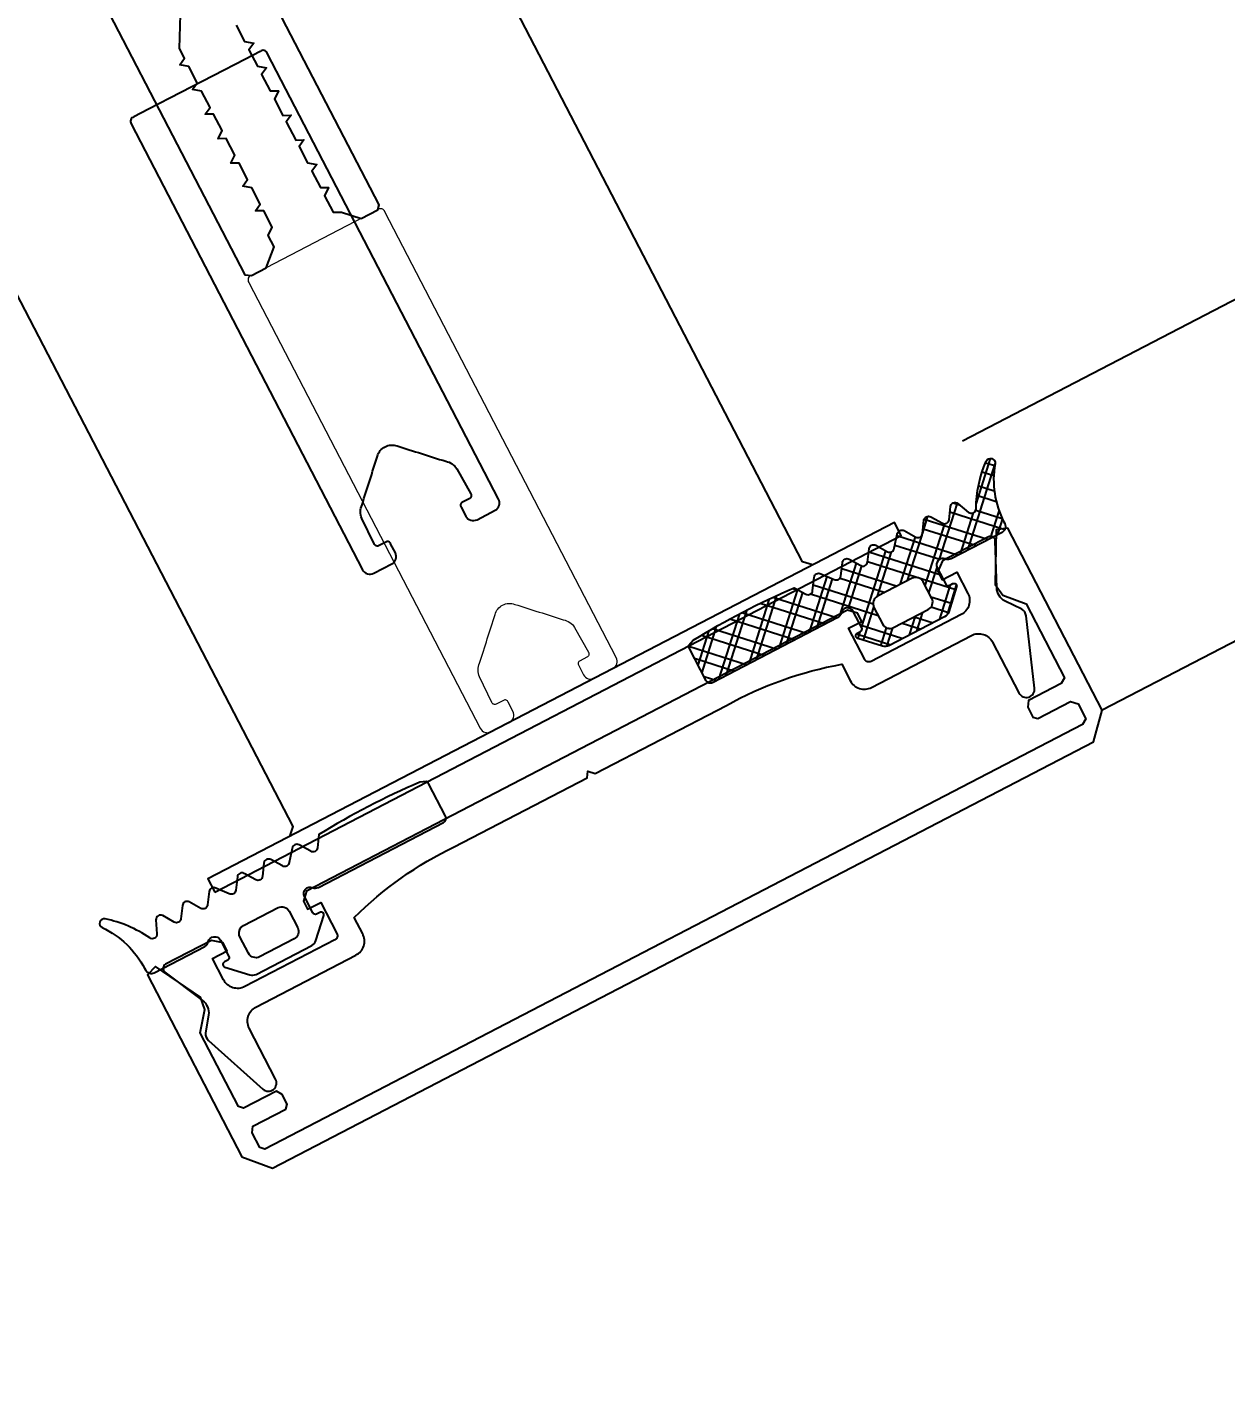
# Model space of a CAD drawing. Header units: millimetres. Extents: x -222892 to 671268, y 0 to 135099.
# Drawn here: x -59072.1 to -58993, y 106422 to 106512 of the extents above; entities that cross this region are included whole.
import ezdxf
from ezdxf import colors
from ezdxf.entities.mleader import LeaderData, LeaderLine
from ezdxf.math import Vec2, Vec3

# ---------------------------------------------------------------- set-up
doc = ezdxf.new("R2010")
doc.units = ezdxf.units.MM
for name, color, linetype in [('_TEXT', 7, 'Continuous'), ('АР_новое окно', 155, 'Continuous'), ('АР_Сущ Несущая стена', 216, 'Continuous')]:
    doc.layers.add(name, color=color, linetype=linetype)
doc.layers.add('АР_Окна', color=4, linetype='Continuous', lineweight=5)
doc.styles.add('ISOCPEUR', font='isocpeur.ttf', dxfattribs={"width": 0.85})

# ---------------------------------------------------------------- blocks, each defined once
blk = doc.blocks.new('стойка витр.')
h = blk.add_hatch()
h.set_pattern_fill('ANSI37', scale=0.5, angle=-69.23283665521843)
h.set_pattern_definition([(335.7671633447816, (-69115.91679156918, 318510.7132420751), (0.6515825639889636, 1.447617495164233), []), (65.76716334478155, (-69115.91679156918, 318510.7132420751), (-1.447617495164233, 0.6515825639889636), [])])
edge = h.paths.add_edge_path()
edge.add_arc((-61.4231846681505, -46.18171078326122), 0.5487303657935584, 155.7657062155241, 200.7671633447816)
edge.add_line((-61.92355794899049, -45.95647403381008), (-61.2158101547102, -44.38418138318229))
edge.add_arc((-61.04906058835331, -44.45924160668073), 0.1828645893715156, 20.76716334478156, 155.7657062155241)
edge.add_line((-60.87807688978501, -44.39440310015198), (-60.79158864807687, -44.62247867199039))
edge.add_arc((-60.62063568932354, -44.55765182228788), 0.1828317201998032, 200.7671633447816, 290.7671633447816)
edge.add_line((-60.55580883962102, -44.72860478100483), (-59.41573388126562, -44.29627843504568))
edge.add_arc((-59.56703588945675, -43.89728440591716), 0.4267183308264255, -69.23283665521843, 72.29363907948373)
edge.add_arc((-59.30747769982554, -43.08429274379887), 0.4267017864716978, 200.7671633447816, 252.293639079486)
edge.add_line((-59.70645626049372, -43.23558888620755), (-63.00984306025202, -34.52432573194528))
edge.add_arc((-62.72490235927398, -34.41627373836673), 0.3047399585219917, 110.7671633447816, 200.7671633447816)
edge.add_line((-62.83295435277978, -34.13133303751965), (-60.55276270053582, -33.26666451912024))
edge.add_arc((-60.44481104638544, -33.55134061801073), 0.3044569814295733, 76.40287424864536, 110.7671633447816)
edge.add_line((-60.3732352333609, -33.25541671472456), (-60.07017099490622, -33.59351893464918))
edge.add_arc((-108.2133039044274, -55.86215009907028), 53.04387976268197, 16.71140087810911, 24.82292581145404)
edge.add_line((-57.40971669906867, -40.60932389061054), (-57.92081016927841, -41.32469074693654))
edge.add_arc((-57.67080742027611, -41.49902445886983), 0.304784542952794, 145.110888314415, 256.4234383751481)
edge.add_line((-57.74235391136608, -41.79529244099831), (-56.88543317024596, -41.99189640294935))
edge.add_arc((-56.95697966133594, -42.28816438507783), 0.304784542952794, -34.8891116855724, 76.4234383751481)
edge.add_line((-56.70697691233363, -42.46249809701112), (-57.17481998566655, -43.29191928954242))
edge.add_arc((-56.92481723669334, -43.46625300146843), 0.304784542952794, 145.1108883144276, 256.4234383751481)
edge.add_line((-56.99636372778332, -43.76252098359691), (-56.1394429866632, -43.95912494554796))
edge.add_arc((-56.21098947775317, -44.25539292764006), 0.3047845429175452, -34.88911168634446, 76.4234383742182)
edge.add_line((-55.96098672877997, -44.42972663955879), (-56.47208019898972, -45.14509349588479))
edge.add_arc((-56.22207744998741, -45.31942720781808), 0.304784542952794, 145.110888314415, 256.4234383752311)
edge.add_line((-56.29362394107739, -45.61569518994656), (-55.43668121195515, -45.81235713578644))
edge.add_arc((-55.50822770304512, -46.10862511790765), 0.3047845429466369, -34.88911168643649, 76.42343837776687)
edge.add_line((-55.25822495407192, -46.28295882984094), (-55.76931842428166, -46.99832568616694))
edge.add_arc((-55.51931567527936, -47.17265939811477), 0.3047845429466368, 145.1108883110316, 256.4234383751786)
edge.add_line((-55.59086216636933, -47.46892738023598), (-54.69071301640361, -47.77952769444528))
edge.add_arc((-54.76225950749358, -48.07579567657376), 0.304784542952794, -34.88911168566796, 76.42343837513553)
edge.add_line((-54.51225675849128, -48.25012938850705), (-55.0233282406989, -48.96555422872189))
edge.add_arc((-54.7733254917257, -49.13988794066245), 0.3047845429466368, 145.1108883109486, 256.4234383751578)
edge.add_line((-54.84487198281568, -49.43615592278366), (-53.98795124169555, -49.6327598847347))
edge.add_arc((-54.05949773284374, -49.92902786688501), 0.3047845429818857, -34.88911169317796, 76.42343837111807)
edge.add_line((-53.80949498384143, -50.10336157886923), (-54.32058845405118, -50.81872843519523))
edge.add_arc((-54.07058570504887, -50.99306214712851), 0.3047845429527939, 145.110888314415, 256.4234383750821)
edge.add_line((-54.14213219613885, -51.289330129257), (-53.29055360303028, -51.47184183257195))
edge.add_arc((-53.362076024001, -51.76811134383752), 0.3047803799531579, -43.67508993618791, 76.42790436632716)
edge.add_line((-53.141638296569, -51.97858292939782), (-53.80995652789716, -52.62318184232572))
edge.add_arc((-53.58948976171087, -52.83365406201483), 0.304801821276656, 136.3285933989482, 262.747126980386)
edge.add_arc((-54.63612651554286, -61.05759711530845), 7.985474883734515, 59.5860415328172, 82.74712698038475)
edge.add_arc((-50.74783774605021, -54.43386708250182), 0.3048115604497932, 253.2910110232634, 419.5860415328165)
edge.add_arc((-52.57053616183111, -60.50577614369104), 6.03477116777137, 73.29101102326332, 110.7671633447816)
edge.add_line((-54.71029190413537, -54.86308986830409), (-54.82445022999309, -54.90637969896488))
edge.add_arc((-54.97574411131791, -54.50740710097307), 0.4266954176128115, 200.7671633447816, 290.7671633447816)
edge.add_line((-55.37471671431558, -54.65870098416781), (-56.71485841512913, -51.12465313347639))
edge.add_arc((-56.31587985443184, -50.97335699107498), 0.4267017864716978, 149.2366398299847, 200.7671633447816)
edge.add_arc((-57.04912318740389, -50.53689152278093), 0.4266140358978636, -30.76336017001563, 40.01429570365114)
edge.add_arc((-57.04924751253566, -50.53686138928606), 0.4266898917694475, 40.00046259028549, 110.7671633447816)
edge.add_line((-57.20053943697712, -50.13789395169442), (-58.34061702035251, -50.57022129308461))
edge.add_arc((-58.27579017065, -50.74117425180884), 0.1828317201998032, 110.7671633447816, 200.7671633447816)
edge.add_line((-58.44674312937423, -50.80600110151136), (-58.36025488766609, -51.03407667334977))
edge.add_arc((-58.5312385862635, -51.09891517987853), 0.1828645893715156, 245.768620474039, 380.7671633447816)
edge.add_line((-58.60629032819998, -51.26566856380668), (-60.17861897521652, -50.55800074261788))
edge.add_arc((-59.95340767674497, -50.05761600615369), 0.5487303657759914, 200.7671633447816, 245.768620474038)
edge.add_line((-60.46648650063435, -50.25217996134597), (-61.93626349206897, -46.37627473846078))
edge = h.paths.add_edge_path(flags=16)
edge.add_arc((-59.3589242202288, -49.0410722918532), 0.5414973949664272, 200.7671633447816, 290.7671633447816)
edge.add_line((-60.77816753828665, -46.82561758724478), (-59.8652400081919, -49.23307164497237))
edge.add_arc((-60.27185175029445, -46.63361823412561), 0.5414973949664272, 110.7671633447816, 200.7671633447816)
edge.add_line((-59.31039323387085, -45.68990118378861), (-60.46385110344272, -46.12730244614795))
edge.add_arc((-59.11839388072258, -46.19621697176626), 0.5414973949664272, 20.76716334478156, 110.7671633447816)
edge.add_line((-57.69915056266473, -48.4116716763674), (-58.61207809275948, -46.00421761863981))
edge.add_arc((-58.20546635065693, -48.60367102949385), 0.5414973949664272, -69.23283665521843, 20.76716334478156)
edge.add_line((-59.16692486710963, -49.54738807983085), (-58.01346699753776, -49.10998681747151))
at = {"lineweight": 0, "ltscale": 100, "transparency": 33554687}
for points in [[(-4.8720624113339, 3.563811556159635), (-32.68827406296623, -6.984337978748954), (-32.78663952485658, -7.412805841304362), (-32.39756185706938, -8.438830995786702), (-31.09647737510386, -9.118948907402228), (-30.2985029091069, -8.81635004535201), (-29.78357822878752, -9.142708211846184), (-28.64349873815081, -8.710380147196702), (-28.58844165704795, -8.16787993638718), (-28.18751332900138, -8.537466511741513), (-27.04754980615689, -8.105182423096267), (-26.87849637278123, -7.51945380341931), (-26.47751006082399, -7.889018390778801), (-25.33748855406884, -7.456712314131437), (-25.28243147299509, -6.914212103321915), (-24.7675067926466, -7.240570269808813), (-23.62748528589145, -6.808264193168725), (-23.5724282048177, -6.265763982351928), (-23.05744554058765, -6.592100160843984), (-21.91748201774317, -6.159816072198737), (-21.86242493664031, -5.617315861389216), (-21.46149660859373, -5.986902436743549), (-20.32147510183859, -5.554596360096184), (-20.15236368455226, -4.968845752424386), (-19.75143535650568, -5.338432327778719), (-18.6114718336612, -4.906148239133472), (-18.44241840028553, -4.320419619456516), (-18.0414320883574, -4.689984206808731), (-17.35739599072258, -4.430591765623831), (-15.14439867439796, -4.764904394331097)], [(-16.27286156296032, -8.322294573416002), (-17.41288306971546, -8.754600650063367), (-17.58193650312023, -9.340329269682115), (-17.9828648311377, -8.97074269438599), (-19.12288633789285, -9.403048771026079), (-19.29193977129762, -9.988777390644827), (-19.69292608322576, -9.61921280335082), (-20.83288960607024, -10.05149689199607), (-20.8879466871731, -10.59399710274738), (-21.40287136749248, -10.26763893631141), (-22.54295085812919, -10.6999670009609), (-22.59800793926115, -11.24246721171221), (-22.99893626727862, -10.87288063641608), (-24.25289614239591, -11.34839313392149), (-24.30795322352787, -11.89089334468008), (-24.70893953545601, -11.52132875738607), (-25.84896104221116, -11.95363483402616), (-26.01801447558682, -12.53936345364491), (-26.4189428036334, -12.16977687834878), (-27.55896431035944, -12.60208295499615), (-27.61402139149141, -13.14458316574746), (-28.12900405569235, -12.81824698731361), (-29.26896757853683, -13.25053107595886), (-29.32402465966879, -13.79303128671745), (-29.89022619093885, -15.05085136390699), (-29.45792011427693, -16.19087287064031), (-29.14341260807123, -16.33238676948531), (-1.327200956468005, -5.784237234569446)], [(-69.8438361948356, -5.633594956780144), (-69.21493715024553, -5.916666730459838), (-30.90838462579995, 8.609511357899464), (-30.62531285212026, 9.238410402496811), (-31.1873041553481, 10.72042096611403)], [(-56.0608929025766, -41.98018508909445), (-55.7778211288678, -41.3512860444971), (-17.47126860445132, -26.8251079561378), (-16.84236955983215, -27.10817972981749), (-16.28037825660431, -28.59019029343472)]]:
    blk.add_lwpolyline(points, dxfattribs=at)
at = {"color": 7, "lineweight": 0, "ltscale": 100, "transparency": 33554687}
for points in [[(-74.06369480097783, 3.308391450875206, 0.5779496213016146), (-74.28822709678207, 3.786457927264564), (-75.21591578132939, 3.825837128097191, -0.615333828900983), (-75.41972296024323, 4.330405631961185, 0.1014034095220688), (-73.83454927545972, 7.11715754520992, 0.8870851218243345), (-74.38353605600423, 7.372048574252403, -0.1649969122064492), (-77.37516639285604, 4.905523520799761), (-77.48916274512885, 4.862295111939602, 0.4143043114941015), (-77.73690205768798, 4.311953389369592), (-76.39677740688785, 0.7779505007420084, 0.2286961432583318), (-76.12757003956358, 0.5227576163306367, -0.3190489133936659), (-75.8308042481076, 0.1276532846095506, -0.3190018552396916), (-76.10608007785049, -0.2827473570214352), (-77.2460725926212, -0.7150424396677408, -0.4143996870833266), (-77.48192731157178, -0.6088826129343943), (-77.5683841292921, -0.380889908366953, 0.6683385997492722), (-77.90615079682902, -0.370689789611788), (-78.61388821495348, -1.942959389103635, 0.1988829373258806), (-78.62659800215624, -2.362689632165711), (-77.15678812476108, -6.238681577618991, 0.1988829373551211), (-76.86896414318471, -6.544446800158767), (-75.29665854779887, -7.25210424636316, 0.6683385997492723), (-75.05058378231479, -7.020506375207333), (-75.13704060006421, -6.792513670639892, -0.4143996870833266), (-75.03088077326538, -6.556658951718418), (-73.89088825849467, -6.124363869072113, -0.7102015621310012), (-73.37286607688293, -6.741579856578028, 0.2286961432583318), (-73.40517316877958, -7.111109647914418), (-70.10181337440736, -15.82230158713355, 0.414362099440266), (-69.70872084749863, -15.99923473002855), (-67.42870682594366, -15.13463357074215, 0.1511707915363169), (-67.28675684856717, -15.02397433044825), (-67.28408048482379, -14.56993261339812, 0.03540799054371244), (-69.94453478069045, -7.554127657436766), (-70.80145552181057, -7.357523695485725, -0.527867958552825), (-70.9799117797229, -6.88692200143123), (-70.46881830951315, -6.171555145097955, 0.5278679585528249), (-70.64727456742548, -5.700953451043461), (-71.54744570542243, -5.39029515288712, -0.527867958552825), (-71.72590196330566, -4.91969345882535), (-71.21480849309592, -4.20432660249935, 0.5278679585528249), (-71.39326475097914, -3.733724908495788), (-72.25018549209926, -3.537120946544746, -0.527867958552825), (-72.4286417500116, -3.066519252482976), (-71.91757026780397, -2.351094412268139, 0.5278679585717272), (-72.0960265256872, -1.880492718206369), (-72.95294726680731, -1.683888756255328, -0.5278679585717273), (-73.13140352474875, -1.213287062200834), (-72.66353846338461, -0.3839238536165794, 0.5278679585528249), (-72.84199472126784, 0.08667784044519067), (-73.69893745039008, 0.2833397862850688, -0.5278679585717273), (-73.8773937083024, 0.753941480339563), (-73.36630023809266, 1.469308336665563, 0.5278679585717272), (-73.5447564960632, 1.939910030763713), (-74.40167723721243, 2.136513992714754, -0.5278679585528251), (-74.58013349509565, 2.607115686776524)], [(-53.29055360303028, -51.47184183257923, -0.5779496213016146), (-53.141638296569, -51.97858292939782), (-53.80995652789716, -52.62318184232572, 0.615333828900983), (-53.62795459362678, -53.13601908472629, -0.1014034095220688), (-50.59355139863328, -54.17098724229436, -0.8870851218243345), (-50.83548992767464, -54.72580403192842, 0.1649969122064492), (-54.71037595931557, -54.86312174275372), (-54.82437231158838, -54.90635015161388, -0.4143043114941015), (-55.37473404189222, -54.65865529014263), (-56.71485869266326, -51.12465240150777, -0.2286961432583318), (-56.6825516007957, -50.75512261017138, 0.3190489133936659), (-56.72238630641368, -50.26258777469775, 0.3190018552396916), (-57.20057019143132, -50.1379056140504), (-58.34056270623114, -50.57020069668943, 0.4143996870833266), (-58.44672253300087, -50.80605541561818), (-58.36026571528055, -51.03404812018562, -0.6683385997492722), (-58.60634048073553, -51.26564599134144), (-60.17864607612137, -50.55798854513705, -0.1988829373258806), (-60.46647005763953, -50.25222332264093), (-61.93627993503469, -46.37623137718037, -0.1988829373551211), (-61.92357014780282, -45.95650113405281), (-61.21583272970747, -44.38423153456097, -0.6683385997492723), (-60.87806606217055, -44.39443165331613), (-60.79160924445023, -44.62242435788357, 0.4143996870833266), (-60.55575452549965, -44.72858418460964), (-59.41576201069984, -44.29628910197061, 0.7102015621310012), (-59.43724861560622, -43.49078250258754, -0.2286961432583318), (-59.70645598293049, -43.23558961817616), (-63.00981577733182, -34.52439767894975, -0.414362099440266), (-62.83288180333329, -34.13130552614166), (-60.55286778177833, -33.26670436685527, -0.1511707915363169), (-60.3732352333609, -33.25541671472456), (-60.07017099493532, -33.59351893464918, -0.03540799054371244), (-57.40971669906867, -40.60932389061054), (-57.92081016927841, -41.32469074693654, 0.527867958552825), (-57.74235391136608, -41.79529244099831), (-56.88543317024596, -41.99189640294935, -0.5278679585528249), (-56.70697691233363, -42.46249809701112), (-57.17481998566655, -43.29191928953514, 0.527867958552825), (-56.99636372778332, -43.76252098359691), (-56.1394429866632, -43.95912494554796, -0.5278679585528249), (-55.96098672877997, -44.42972663955879), (-56.47208019898972, -45.14509349588479, 0.527867958552825), (-56.29362394107739, -45.61569518994656), (-55.43668121195515, -45.81235713578644, -0.5278679585717272), (-55.25822495407192, -46.28295882984094), (-55.76931842428166, -46.99832568616694, 0.5278679585717273), (-55.59086216636933, -47.46892738023598), (-54.69071301640361, -47.77952769444528, -0.5278679585528249), (-54.51225675849128, -48.25012938850705), (-55.02332824072801, -48.96555422872189, 0.5278679585717273), (-54.84487198281568, -49.43615592278366), (-53.98795124169555, -49.6327598847347, -0.5278679585717272), (-53.80949498384143, -50.10336157886923), (-54.32058845405118, -50.81872843519523, 0.5278679585528251), (-54.14213219613885, -51.289330129257)]]:
    blk.add_lwpolyline(points, format="xyb", close=True, dxfattribs=at)
at = {"lineweight": 0, "ltscale": 100, "transparency": 33554687}
blk.add_lwpolyline([(-68.58632373265573, -58.46540642052423), (-90.15068845250062, -1.598661102303595), (-90.00917455367744, -1.284153596119722), (-88.98317839115043, -0.8950869223335758), (-88.55468153662514, -0.9934413902010419), (-87.69009137133253, -3.273426419786119), (-87.37564184903749, -3.414962306625966), (-86.69163474338711, -3.155580859434849), (-86.43607351230457, -2.797891934278596), (-87.30066367759719, -0.5179069046935183), (-87.1591497787449, -0.2033993985096458), (-82.02911098225741, 1.741955958394101), (-80.54324021661887, 1.262233232868311), (-79.70200834979187, 1.450846736610401), (-77.34320693471818, 4.170836259007046), (-77.83057009245385, 4.768357554989052), (-90.48468705118285, -0.0301937209587777), (-91.4479567084054, -1.960141251613095), (-69.79711318280897, -59.05493725829001), (-67.79633972485317, -59.86096016635565), (-55.14222276612418, -55.06240889040782), (-55.17360051473952, -54.29197395897063), (-58.74284135404741, -53.81994964957266), (-59.49761640312499, -54.23655585793313), (-60.24856024209294, -55.69488708899735), (-65.37859903858043, -57.64024244590109), (-65.73629895772319, -57.38465222291416), (-66.6008891230158, -55.10466719327087), (-67.02936398953898, -55.00637070929224), (-67.71337109521846, -55.26575215648336), (-67.85490698204376, -55.58020167878567), (-66.99031681675115, -57.86018670842168), (-67.20262765098596, -58.33192996972502), (-68.22862381348386, -58.72099664351117)], close=True, dxfattribs=at)
for points in [[(-73.55412178576807, -6.30930235532287), (-74.18304982228437, -6.026241575636959), (-74.75303158370662, -6.242383619959583), (-74.40718232482322, -7.154412422125461), (-76.57319999407628, -7.975785172551696, -0.414362099391309), (-76.9662925209559, -7.798852029714908), (-79.34394296052051, -1.52882071842032, -0.4143260923197838), (-78.74236241533072, -0.1922330582674476), (-77.26035185172805, 0.3697582449676702), (-76.87127418394084, -0.6562669095073943), (-76.3012924225186, -0.4401248651847709), (-76.06142006575828, 0.3027815256646136), (-77.27188147796551, 3.494853341355338, 0.5512236456822476), (-77.7769173583074, 3.597680757055059), (-79.92338595120236, 1.349376512123854, -0.2673491356416615), (-80.91622193696094, 1.059369939495809), (-82.0875922003761, 1.397509788286698, 0.2496293600316565), (-82.58705019962508, 1.269536347390385), (-86.19986947378493, -1.925987660470128, 0.8270430078467679), (-85.63532520958688, -2.84412238272489), (-82.10129332900397, -1.503986737930973, -0.4143260923197836), (-80.76472567670862, -2.105611734441482), (-78.12768279598095, -9.059679143334506, 0.4143260923033303), (-76.7911151413573, -9.661304145942267), (-75.65109363460215, -9.228998069294903, -0.08279896819570452), (-71.78454054114991, -16.33338165576424), (-68.2828855071275, -25.56749207813118), (-67.85441064060433, -25.66578856210981), (-68.06674346281216, -26.13747383952432), (-64.60831683766446, -35.257587909633, -0.08279896819570452), (-62.79196445917478, -43.13942544953898), (-63.93198596592993, -43.57173152618634, 0.4143260923033303), (-64.53356650879141, -44.90831919242919), (-61.89652362803463, -51.86238660132221, -0.4143260923197836), (-62.49810417322442, -53.19897426147509), (-66.03213605380733, -54.539109906269, 0.8270430078467679), (-65.84594417811604, -55.60071914693981), (-61.02268547978019, -55.59720897083025, 0.2496293600316565), (-60.5639567229955, -55.36182965500484), (-59.91132736596046, -54.3320132763838, -0.2673491356416615), (-58.97583718542592, -53.89078178507043), (-55.8782996214868, -54.15051325823879, 0.5512236456822476), (-55.5684323037276, -53.73866745794658), (-56.77889371593483, -50.54659564225585), (-57.45105016132584, -50.14953851031169), (-58.02103192274808, -50.36568055463431), (-57.63195425496087, -51.39170570910937), (-59.11396481856355, -51.95369701235177, -0.4143260923197838), (-60.45053247085889, -51.35207201584126), (-62.82818291042349, -45.08204070453939, -0.414362099391309), (-62.65124893639586, -44.68894855178223), (-60.48523126714281, -43.867575801356), (-60.13938200823031, -44.77960460352188), (-59.56940024680807, -44.56346255919925), (-59.28629948117305, -43.93455252060812)], [(-32.39756185706938, -8.438830995786702), (-32.78663952485658, -7.412805841304362, 0.5239329190821609), (-33.2204523376422, -7.186144611914642), (-64.21182667926769, -18.93829823563283, 0.4143255057077639), (-64.53033920991584, -19.64587643784762), (-64.05480472955969, -20.89989428329136, 0.410627156480438), (-63.35370618529851, -21.2207818566676), (-62.72021259606117, -20.98055557451153, 0.4925517741577297), (-62.57218080674647, -20.68314875576471), (-62.75156135272118, -20.21010964907327, -0.4411110715409258), (-62.61002546586678, -19.89566012677096), (-60.83807044223067, -19.28752400128724, -0.2080566110632873), (-59.94503853938659, -19.40384657128016, -1.575399656426527e-05), (-56.87977393603069, -20.78551547546522, -0.4398191101055806), (-56.36006749374792, -22.15601788895583, -1.575399656426528e-05), (-57.73845635901671, -25.2227588602982, -0.2080566110632873), (-58.32981322327396, -25.9019745689875), (-60.05946139091975, -26.62167684709857, -0.4411110715409258), (-60.37391091321479, -26.48014096025872), (-60.5532914591895, -26.00710185356729, 0.4925517741577297), (-60.86130306290579, -25.88263065828505), (-61.49479665214312, -26.12285694043385, 0.410627156480438), (-61.80683951149695, -26.82793655114801), (-61.3313050311408, -28.08195439658448, 0.4143255057077639), (-60.62370682114852, -28.40042247599195), (-29.6323624739598, -16.64818975485105, 0.5239329190821609), (-29.45792011430603, -16.19087287058937), (-29.84699778209324, -15.16484771611431)]]:
    blk.add_lwpolyline(points, format="xyb", close=True, dxfattribs=at)
at = {"color": 7, "lineweight": 0, "ltscale": 100, "transparency": 33554687}
blk.add_lwpolyline([(-72.00534459005576, 0.06645459306309931), (-72.91737339223619, -0.2793946658493951)], dxfattribs=at)
blk.add_lwpolyline([(-72.91737339223619, -0.2793946658493951), (-54.81141330953687, -48.02608389785019), (-53.89938450735644, -47.68023463893769), (-72.00534459005576, 0.06645459306309931)], close=True)
at = {"color": 7}
for points in [[(-75.33468511578394, -1.905527627641277), (-74.42175758568919, -4.312981685368868, -0.414213562373095), (-74.73607402053312, -5.011296826465696), (-75.88953189010499, -5.44869808882504, -0.414213562373095), (-76.58784703121637, -5.134381653973833), (-77.50077456128201, -2.726927596246242, -0.414213562373095), (-77.18645812643808, -2.028612455142138), (-76.03300025686622, -1.591211192782794, -0.414213562373095)], [(-57.69915056266473, -48.4116716763674), (-58.61207809275948, -46.00421761863981, 0.414213562373095), (-59.31039323387085, -45.68990118378861), (-60.46385110341362, -46.12730244614795, 0.414213562373095), (-60.77816753828665, -46.82561758724478), (-59.8652400081919, -49.23307164497237, 0.414213562373095), (-59.16692486710963, -49.54738807983085), (-58.01346699753776, -49.10998681747151, 0.414213562373095)]]:
    blk.add_lwpolyline(points, format="xyb", close=True, dxfattribs=at)
blk = doc.blocks.new('A$Cec9b444d')
at = {"layer": 'АР_новое окно', "ltscale": 100}
h = blk.add_hatch(dxfattribs=at)
h.set_pattern_fill('ANSI37', color=256, scale=0.4999999999999999, angle=27.43327265420542)
h.set_pattern_definition([(72.43327265420541, (-308116.4379450754, -111681.5800657095), (-1.513468681378775, 0.4791333848581134), []), (162.4332726542054, (-308116.4379450754, -111681.5800657095), (-0.4791333848581135, -1.513468681378774), [])])
edge = h.paths.add_edge_path()
edge.add_arc((270.7787874737148, -6114.809890319274), 0.5487303657935583, 252.431815524948, 297.4332726542054)
edge.add_line((270.6131583979562, -6115.333027034444), (268.9693375865384, -6114.812580822573))
edge.add_arc((269.024533532447, -6114.638245333976), 0.1828645893715156, 117.4332726542054, 252.431815524948)
edge.add_line((268.9402850237049, -6114.475944237617), (269.1567788512816, -6114.363564946673))
edge.add_arc((269.0725454888889, -6114.201293029169), 0.1828317201998032, 297.4332726542054, 387.4332726542054)
edge.add_line((269.2348174063459, -6114.117059666821), (268.6730701993736, -6113.034878048264))
edge.add_arc((268.2943372037655, -6113.231473701762), 0.4267183308264255, 27.43327265420542, 168.9597483889076)
edge.add_arc((267.456711423529, -6113.068044974769), 0.4267017864716978, 297.4332726542054, 348.9597483889098)
edge.add_line((267.6532994553517, -6113.446763287428), (259.3843967916519, -6117.73904925534))
edge.add_arc((259.2439984417454, -6117.468577926493), 0.3047399585219916, 207.4332726542054, 297.4332726542054)
edge.add_line((258.9735271129986, -6117.608976276324), (257.8500121347154, -6115.444573423039))
edge.add_arc((258.1202322980909, -6115.304305450063), 0.3044569814295733, 173.0689835580692, 207.4332726542054)
edge.add_line((257.8180002390868, -6115.267565335334), (258.1186360321784, -6114.927301961335))
edge.add_arc((285.8253312644165, -6160.159947468592), 53.04387976268197, 113.3775101875329, 121.4890351208779)
edge.add_line((264.778176360591, -6111.470416245417), (265.5480363621837, -6111.895012350411))
edge.add_arc((265.692170356709, -6111.626462523973), 0.3047845429527939, 241.7769976238389, 353.089547684572)
edge.add_line((265.994740764591, -6111.663133573221), (266.0905414364046, -6110.789183628607))
edge.add_arc((266.3931118443986, -6110.825854677822), 0.3047845429527939, 61.77699762385146, 173.089547684572)
edge.add_line((266.5372458388119, -6110.557304851416), (267.4153684640232, -6110.92570315613))
edge.add_arc((267.5595024585565, -6110.657153329719), 0.3047845429527939, 241.7769976238514, 353.089547684572)
edge.add_line((267.8620728665503, -6110.693824378934), (267.9578735383639, -6109.81987443432))
edge.add_arc((268.260443946246, -6109.856545483568), 0.3047845429175451, 61.7769976230794, 173.0895476836421)
edge.add_line((268.4045779406677, -6109.587995657191), (269.1744379422603, -6110.012591762184))
edge.add_arc((269.3185719367814, -6109.744041935732), 0.3047845429527939, 241.7769976238389, 353.0895476846549)
edge.add_line((269.6211423446676, -6109.780712984992), (269.7169980559147, -6108.906734470072))
edge.add_arc((270.0195684639085, -6108.943405519287), 0.3047845429466368, 61.77699762298737, 173.0895476871907)
edge.add_line((270.1637024583301, -6108.674855692909), (270.9335624599228, -6109.099451797902))
edge.add_arc((271.0776964544439, -6108.830901971451), 0.3047845429466368, 241.7769976204554, 353.0895476846025)
edge.add_line((271.3802668623259, -6108.867573020698), (271.5842751183329, -6107.93745384614))
edge.add_arc((271.8868455263309, -6107.974124895368), 0.3047845429527939, 61.7769976237559, 173.0895476845594)
edge.add_line((272.0309795207443, -6107.705575068963), (272.8008945617703, -6108.13014260365))
edge.add_arc((272.9450285562996, -6107.861592777224), 0.3047845429466368, 241.7769976203724, 353.0895476845818)
edge.add_line((273.2475989641817, -6107.898263826472), (273.3433996359954, -6107.024313881859))
edge.add_arc((273.6459700440098, -6107.060984931142), 0.3047845429818856, 61.77699761624589, 173.0895476805419)
edge.add_line((273.7901040385348, -6106.792435104705), (274.5599640401275, -6107.217031209699))
edge.add_arc((274.7040980345409, -6106.948481383293), 0.3047845429527939, 241.7769976238389, 353.089547684506)
edge.add_line((275.0066684425348, -6106.985152432507), (275.0890922604845, -6106.118144395476))
edge.add_arc((275.3916613931624, -6106.154791359776), 0.3047803799531579, 52.99101937323594, 173.094013675751)
edge.add_line((275.5751209545343, -6105.911411678318), (276.2929426019397, -6106.500384597401))
edge.add_arc((276.4763994221994, -6106.256975999903), 0.3048018212766559, 232.9947027083721, 359.4132362898099)
edge.add_arc((284.7662413999765, -6106.341874897016), 7.985474883734514, 156.2521508422411, 179.4132362898086)
edge.add_arc((277.735925974273, -6103.248777078004), 0.3048115604497932, 349.9571203326873, 516.2521508422403)
edge.add_arc((283.9783705752836, -6104.354306166725), 6.034771167771369, 169.9571203326872, 207.4332726542054)
edge.add_line((278.6222215590848, -6107.134617436426), (278.6784705979753, -6107.242978769119))
edge.add_arc((278.2997579453084, -6107.439563862867), 0.4266954176128115, 297.4332726542054, 387.4332726542054)
edge.add_line((278.4963430414783, -6107.818276520418), (275.1417551742218, -6109.559601943705))
edge.add_arc((274.9451671423909, -6109.180883631019), 0.4267017864716978, 245.9027491394085, 297.4332726542054)
edge.add_arc((274.5967696753446, -6109.959836193922), 0.4266140358978635, 65.90274913940821, 136.680405013075)
edge.add_arc((274.5967541776088, -6109.95996317656), 0.4266898917694475, 136.6665718997093, 207.4332726542054)
edge.add_line((274.2180464232235, -6110.156545727637), (274.7797949235761, -6111.238729837923))
edge.add_arc((274.942066841033, -6111.154496475574), 0.1828317201998032, 207.4332726542054, 297.4332726542054)
edge.add_line((275.0263002034175, -6111.316768393051), (275.2427940309942, -6111.204389102107))
edge.add_arc((275.3270425398562, -6111.366690198461), 0.1828645893715156, 342.4347297834628, 477.4332726542054)
edge.add_line((275.5013808355637, -6111.421877277025), (274.9810182347555, -6113.065724557939))
edge.add_arc((274.4578730958877, -6112.900122090912), 0.5487303657759913, 297.4332726542054, 342.4347297834618)
edge.add_line((274.7106815573367, -6113.3871466221), (271.031595935176, -6115.296914850504))
edge = h.paths.add_edge_path(flags=16)
edge.add_arc((273.3791921655283, -6112.42766134787), 0.5414973949664271, 297.4332726542054, 387.4332726542054)
edge.add_line((271.3434654512392, -6114.094487040193), (273.6286682878684, -6112.908266272026))
edge.add_arc((271.0939893288868, -6113.613882115996), 0.5414973949664271, 207.4332726542054, 297.4332726542054)
edge.add_line((270.0450430585753, -6112.768473296685), (270.6133844047264, -6113.863358238322))
edge.add_arc((270.5256479827357, -6112.518997174358), 0.5414973949664271, 117.4332726542054, 207.4332726542054)
edge.add_line((272.5613746970247, -6110.852171482035), (270.2761718603955, -6112.038392250202))
edge.add_arc((272.8108508193773, -6111.332776406233), 0.5414973949664271, 27.43327265420542, 117.4332726542054)
edge.add_line((273.8597970896969, -6112.178185225571), (273.2914557435458, -6111.083300283934))
at = {"layer": 'АР_новое окно', "ltscale": 150}
for p, q in [((2706.528654920724, -4839.82426368607), (275.8895582958229, -6101.801852376133)), ((2715.263716069584, -4857.824045227067), (285.1053746792883, -6119.552027822766))]:
    blk.add_line(p, q, dxfattribs=at)
at = {"layer": 'АР_новое окно', "ltscale": 100}
for points in [[(214.8049321982628, -6064.415704673199), (228.5107671430202, -6090.819400962286), (228.9477569257039, -6090.867363480268), (229.9216802227329, -6090.361811840382), (230.4461660703666, -6088.990573057898), (230.0529814607382, -6088.23311996864), (230.3173591471214, -6087.683791725959), (229.7556097069483, -6086.601605805283), (229.2103858707335, -6086.609896127092), (229.5309327871229, -6086.168775468554), (228.9692404875757, -6085.086699626787), (228.3678474214665, -6084.986782364418), (228.6883657674291, -6084.545606666452), (228.1266448975628, -6083.46347578521), (227.581421061472, -6083.471766107028), (227.8457987478471, -6082.922437864318), (227.2840778779808, -6081.840306983076), (226.7388540418858, -6081.848597304879), (227.0032031579541, -6081.299214022735), (226.4415108584028, -6080.217138180955), (225.8962870221921, -6080.225428502778), (226.2168339385815, -6079.784307844239), (225.6551130687151, -6078.702176962997), (225.0536914322909, -6078.602204661167), (225.3742383485686, -6078.161084002662), (224.8125460490214, -6077.079008160896), (224.2111529830239, -6076.979090898493), (224.5316713289948, -6076.537915200555), (224.1946273789416, -6075.888614656), (224.2697879572599, -6073.651770239589)], [(227.9341239958525, -6074.359650718903), (228.4958448657189, -6075.441781600145), (229.0972379317204, -6075.541698862561), (228.7766910155504, -6075.982819521019), (229.3384118854126, -6077.064950402247), (229.9398049514183, -6077.164867664676), (229.6192866054515, -6077.60604336263), (230.1809789049987, -6078.688119204396), (230.7262027410977, -6078.679828882606), (230.4618250547145, -6079.229157125289), (231.0235744948917, -6080.311343045979), (231.5687983309989, -6080.303052724216), (231.248251414713, -6080.744173382693), (231.8661129442663, -6081.934456808604), (232.4113367802659, -6081.92616648689), (232.0908184344068, -6082.367342184795), (232.6525393042731, -6083.449473066037), (233.2539323702664, -6083.549390328425), (232.9333854539929, -6083.990510986944), (233.495106323851, -6085.072641868159), (234.0403301599582, -6085.064351546396), (233.7759810438858, -6085.613734828526), (234.337673343433, -6086.695810670293), (234.8828971795403, -6086.687520348532), (236.1979402629001, -6087.103882221788), (237.2800711441102, -6086.542161351915), (237.3841192822649, -6086.213352684187), (223.6782843375117, -6059.809656395114)], [(265.9831939812618, -6109.971577163503), (265.3256867246794, -6109.763423746607), (246.4509638552482, -6073.402089162156), (246.6591172721797, -6072.744581905593), (248.0658709059656, -6072.014353345874)], [(231.482294325462, -6127.880571076728), (231.6904477422901, -6127.223063820226), (212.8157248728507, -6090.861729235748), (212.1582176163841, -6090.653575818834), (210.7514639825941, -6091.383804378538)], [(226.071694958697, -6130.68914685569), (226.5210773686506, -6131.554862568567)]]:
    blk.add_lwpolyline(points, dxfattribs=at)
for points in [[(222.1600609744379, -6079.908173329854), (221.1861376774089, -6080.41372496974, 0.5239329190821609), (221.0113671963379, -6080.870916558034), (236.2816497559039, -6110.28854509824, 0.4143255057077639), (237.021418336882, -6110.522766341909), (238.2117567893398, -6109.904876248825, 0.410627156480438), (238.4490891990411, -6109.171267817257), (238.1369489736828, -6108.56994321776, 0.4925517741577297), (237.8243687661054, -6108.457436150008), (237.375350723533, -6108.690515909399, -0.4411110715409258), (237.0465970953494, -6108.586439200904), (236.2368779801559, -6106.897057921451, -0.2080566110632873), (236.2487481022888, -6105.996560270165, -1.575399656426527e-05), (237.2652503319772, -6102.79162980813, -0.4398191101055806), (238.5661582321139, -6102.11634447073, -1.575399656426528e-05), (241.7721743234953, -6103.129417454645, -0.2080566110632873), (242.5154448136297, -6103.63793087473), (243.4310647196065, -6105.272340352424, -0.4411110715409258), (243.3269880111366, -6105.601093980692), (242.8779699685643, -6105.834173740081, 0.4925517741577297), (242.7900952511191, -6106.154552048494), (243.1022354764774, -6106.755876647991, 0.410627156480438), (243.8387713372137, -6106.983962003309), (245.0291097896673, -6106.366071910212, 0.4143255057077639), (245.2632845601037, -6105.626288616716), (229.9929269197843, -6076.20869905002, 0.5239329190821609), (229.5184518958192, -6076.088522841401), (228.5445285986827, -6076.594074481333)], [(275.0890922605963, -6106.118144395444, -0.5779496213016146), (275.5751209545343, -6105.911411678318), (276.2929426019397, -6106.500384597401, 0.615333828900983), (276.7811854250195, -6106.260081274644, -0.1014034095220688), (277.4569132756837, -6103.126049732221, -0.8870851218243345), (278.0360642304885, -6103.301947695383, 0.1649969122064492), (278.6222629755086, -6107.134697223234), (278.678432205407, -6107.242904807425, -0.4143043114941015), (278.4962996677984, -6107.818299035158), (275.1417544793882, -6109.559602304342, -0.2286961432583318), (274.7709725867553, -6109.570409844926, 0.3190489133936659), (274.2863916815921, -6109.667150293019, 0.3190018552396916), (274.2180615768071, -6110.156574920366), (274.77976816146, -6111.238678281894, 0.4143996870833266), (275.0263517594782, -6111.316741630941), (275.2427669278608, -6111.204403171037, -0.6683385997492722), (275.5013642375562, -6111.421929710791), (274.9810092656378, -6113.06575289157, -0.1988829373258806), (274.7107227167372, -6113.387125256745), (271.0315547758789, -6115.296936215798, -0.1988829373551211), (270.613186731014, -6115.333036004913), (268.9693900193712, -6114.812597423235, -0.6683385997492723), (268.9403121268384, -6114.475930168686), (269.156727295221, -6114.363591708784, 0.4143996870833266), (269.2347906442296, -6114.117008110791), (268.6730840595768, -6113.034904749264, 0.7102015621310012), (267.8755173329756, -6113.149751919414, -0.2286961432583318), (267.6533001500653, -6113.446762926796), (259.3844650851509, -6117.739013805032, -0.414362099440266), (258.9734913658571, -6117.608907410963), (257.850063911226, -6115.444673168226, -0.1511707915363169), (257.8180002390868, -6115.267565335334), (258.1186360320748, -6114.927301961395, -0.03540799054371244), (264.778176360591, -6111.470416245417), (265.5480363621838, -6111.89501235041, 0.527867958552825), (265.994740764591, -6111.663133573221), (266.0905414364047, -6110.789183628606, -0.5278679585528249), (266.5372458388119, -6110.557304851416), (267.4153684641349, -6110.925703156096, 0.527867958552825), (267.8620728665503, -6110.693824378934), (267.957873538364, -6109.819874434321, -0.5278679585528249), (268.4045779406677, -6109.587995657191), (269.1744379422563, -6110.012591762169, 0.527867958552825), (269.6211423446676, -6109.780712984992), (269.7169980560265, -6108.906734470039, -0.5278679585717272), (270.1637024583301, -6108.674855692909), (270.9335624599187, -6109.099451797888, 0.5278679585717273), (271.3802668623259, -6108.867573020698), (271.5842751183329, -6107.93745384614, -0.5278679585528249), (272.0309795207443, -6107.705575068963), (272.8008945617745, -6108.130142603663, 0.5278679585717273), (273.2475989641817, -6107.898263826472), (273.3433996359954, -6107.02431388186, -0.5278679585717272), (273.7901040385348, -6106.792435104705), (274.5599640401274, -6107.217031209698, 0.5278679585528251), (275.0066684425348, -6106.985152432507)], [(232.5841356132624, -6131.487334921402), (232.3759964815278, -6132.144869697623), (232.6568426312435, -6132.685907618516), (233.5225583440915, -6132.236525208617), (234.5898165687041, -6134.292551867167, -0.414362099391309), (234.4597110436385, -6134.703525861551), (228.508073756043, -6137.792947790286, -0.4143260923197838), (227.1106886879104, -6137.350589680617), (226.380460128237, -6135.943836046832), (227.354383425266, -6135.438284406948), (227.0735372755461, -6134.89724648604), (226.3078081496811, -6134.745234779384), (223.2778306742973, -6136.318058929047, 0.5512236456822476), (223.2343246321661, -6136.83161704858), (225.7165982420075, -6138.702583944044, -0.2673491356416615), (226.119895851514, -6139.655042943138), (225.9200184713423, -6140.857746515987, 0.2496293600316565), (226.10510545491, -6141.338972349764), (229.6984138921085, -6144.556420293055, 0.8270430078467679), (230.5448074184343, -6143.8891125732), (228.8034898641583, -6140.534539865024, -0.4143260923197836), (229.2458944471561, -6139.137169509533), (235.8468322793246, -6135.710703630755, 0.4143260923033303), (236.289236868224, -6134.313333272224), (235.7275159983577, -6133.231202390982, -0.08279896819570452), (242.3350282495637, -6128.566089228497), (251.1002278441644, -6124.016181610017), (251.1481210375224, -6123.579192877844), (251.6412657649989, -6123.735335460257), (260.2982577754185, -6119.241597071765, -0.08279896819570452), (267.9159619590673, -6116.522574832366), (268.4776828289297, -6117.604705713595, 0.4143260923033303), (269.8750679028481, -6118.047063820242), (276.4760057349006, -6114.620597941484, -0.4143260923197836), (277.8733908030332, -6115.062956051152), (279.614708357309, -6118.417528759327, 0.8270430078467679), (280.6475268164621, -6118.109360583036), (280.084140815218, -6113.319117060401, 0.2496293600316565), (279.7971020583689, -6112.890813141811), (278.6984884284932, -6112.362140328399, -0.2673491356416615), (278.1516451458244, -6111.484194127871), (278.0500484669012, -6108.377447032742, 0.5512236456822476), (277.6050165495327, -6108.117482976889), (274.575039074149, -6109.690307126551), (274.2586923582293, -6110.404011132745), (274.5395385079491, -6110.945049053651), (275.5134618050856, -6110.439497413719), (276.2436903647591, -6111.846251047504, -0.4143260923197838), (275.8012857816454, -6113.243621403014), (269.849648494054, -6116.333043331761, -0.414362099391309), (269.438674774752, -6116.202936937663), (268.3714165501394, -6114.146910279114), (269.2371322630909, -6113.697527869154), (268.9562861132594, -6113.15648994828), (268.2987645715793, -6112.948309011652)], [(272.5613746970247, -6110.852171482035), (270.2761718603956, -6112.038392250201, 0.414213562373095), (270.0450430585753, -6112.768473296685), (270.6133844047181, -6113.863358238293, 0.414213562373095), (271.3434654512392, -6114.094487040193), (273.6286682878684, -6112.908266272027, 0.414213562373095), (273.8597970896969, -6112.178185225571), (273.2914557435457, -6111.083300283935, 0.414213562373095)], [(223.090615243764, -6133.109916137073, 0.5779496213016146), (222.6418451810523, -6133.388425990735), (222.7104213233263, -6134.314414289581, -0.615333828900983), (222.2329225615767, -6134.575415580283, 0.1014034095220688), (219.2809984041895, -6133.324453707883, 0.8870851218243345), (219.0915587401472, -6133.899317635778, -0.1649969122064492), (221.8886869977419, -6136.584400767102), (221.944856227752, -6136.692608351262, 0.4143043114941015), (222.5202357430766, -6136.87478736201), (225.8747809314787, -6135.133484092798, 0.2286961432583318), (226.096998114389, -6134.836473085418, -0.3190489133936659), (226.4549817999587, -6134.495848587177, -0.3190018552396916), (226.8945628362356, -6134.721622769935), (227.4562694208763, -6135.80372613142, -0.4143996870833266), (227.3782060718675, -6136.050309729412), (227.1617909036007, -6136.162648189295, 0.6683385997492722), (227.1908687960218, -6136.499315443879), (228.8346655076729, -6137.019754025583, 0.1988829373258806), (229.2530335524097, -6136.983654236446), (232.9322014933837, -6135.073843277372, 0.1988829373551211), (233.2024880422678, -6134.752470912144), (233.7228430141863, -6133.108647731363, 0.6683385997492723), (233.4642457044826, -6132.891121191582), (233.2478305361123, -6133.003459651527, -0.4143996870833266), (233.0012469380819, -6132.925396302438), (232.4395403534372, -6131.843292940939, -0.7102015621310012), (232.9924499446899, -6131.257124415897, 0.2286961432583318), (233.3632318373309, -6131.246316875341), (241.6320669023654, -6126.954065997099, 0.414362099440266), (241.7621724274269, -6126.543092002699), (240.6387449729117, -6124.378857759944, 0.1511707915363169), (240.5123558308051, -6124.250713121729), (240.061072987677, -6124.300761490715, 0.03540799054371244), (233.4015326591607, -6127.757647206692), (233.3057319873471, -6128.631597151306, -0.527867958552825), (232.8590275849398, -6128.863475928497), (232.0891675833472, -6128.438879823503, 0.5278679585528249), (231.6424631809399, -6128.670758600693), (231.4383998855036, -6129.600906345573, -0.527867958552825), (230.9916954830881, -6129.832785122736), (230.2218354814996, -6129.408189017756, 0.5278679585528249), (229.7751310790841, -6129.640067794919), (229.6793304072705, -6130.514017739532, -0.527867958552825), (229.2326260048632, -6130.745896516724), (228.4627109638371, -6130.321328982038, 0.5278679585717272), (228.0160065614217, -6130.553207759201), (227.920205889608, -6131.427157703813, -0.5278679585717273), (227.473501487209, -6131.659036481033), (226.5954339014271, -6131.290609605998, 0.5278679585528249), (226.1487294990116, -6131.522488383161), (226.0528737877605, -6132.396466898067, -0.5278679585717273), (225.6061693853532, -6132.628345675258), (224.8363093837646, -6132.203749570278, 0.5278679585717272), (224.3896049813697, -6132.435628347511), (224.2938043094526, -6133.309578292186, -0.5278679585528251), (223.8470999071488, -6133.541457069316)], [(228.4168262438845, -6133.767065222128), (230.7020290805179, -6132.580844453974, -0.414213562373095), (231.432110126919, -6132.81197325588), (232.0004514731818, -6133.906858197483, -0.414213562373095), (231.7693226712497, -6134.636939243998), (229.4841198346124, -6135.823160012137, -0.414213562373095), (228.7540387880954, -6135.592031210251), (228.1856974419443, -6134.497146268614, -0.414213562373095)]]:
    blk.add_lwpolyline(points, format="xyb", close=True, dxfattribs=at)
for points in [[(226.5210773686506, -6131.554862568567), (271.8431757578688, -6108.028717097452), (271.3937933480269, -6107.163001384542), (226.071694958697, -6130.68914685569)], [(283.81095950542, -6120.498671550831), (229.8319241452197, -6148.518526840146), (229.5031154775033, -6148.414478702034), (228.9975781227488, -6147.440582924697), (229.0455263555403, -6147.003565622217), (231.2097330785391, -6145.880152452822), (231.3138097870089, -6145.551398824555), (230.9767801220697, -6144.902125799788), (230.5918429787784, -6144.689813987402), (228.4276362557796, -6145.813227156797), (228.0988275880549, -6145.709179018658), (225.5711122439755, -6140.839645092543), (225.8751070870689, -6139.308131801369), (225.5901157764121, -6138.494481962425), (222.6146974389867, -6136.467372484595), (222.0777903937559, -6137.020803032683), (228.3128320515293, -6149.03234023153), (230.3415516213618, -6149.765063105846), (284.5370571893659, -6121.632840786279), (285.1053746792932, -6119.552027822748), (278.8703330215197, -6107.5404906239), (278.1087490565875, -6107.661090835267), (278.0542449580709, -6111.26099589248), (278.5556514371019, -6111.962307271494), (280.0912956039889, -6112.538886512823), (282.6190109480683, -6117.408420438936), (282.4066716159717, -6117.793371867454), (280.2424648929688, -6118.916785036836), (280.1945716996107, -6119.35377376901), (280.5316013644465, -6120.003046793835), (280.8603549927294, -6120.107123502255), (283.0245617158441, -6118.983710332842), (283.5177614827621, -6119.139824344977), (284.0232988375085, -6120.113720122285)]]:
    blk.add_lwpolyline(points, close=True, dxfattribs=at)
at = {"layer": 'АР_новое окно', "ltscale": 100, "rotation": 96.66610930942387}
blk.add_blockref('стойка витр.', (217.7790857105772, -6059.162881067494), dxfattribs=at)
blk = doc.blocks.new('_DotSmall')
at = {"color": 0, "linetype": 'ByBlock', "const_width": 0.5}
blk.add_lwpolyline([(-0.0625, 0, 1), (0.0625, 0, 1)], format="xyb", close=True, dxfattribs=at)

msp = doc.modelspace()

# ---------------------------------------------------------------- linework, layer by layer
at = {"layer": 'АР_Сущ Несущая стена', "ltscale": 100}
for centre, radius, start, end in [((-62030.09329069572, 115344.433156268), 8983.043171971784, 272.4158362793695, 356.8342044020854), ((-62032.83425322798, 115337.2415043112), 9628.85431650461, 272.2700411469474, 357.0895800963976)]:
    msp.add_arc(centre, radius, start, end, dxfattribs=at)

# ---------------------------------------------------------------- block references
at = {"layer": 'АР_Окна', "ltscale": 100}
msp.add_blockref('A$Cec9b444d', (-59286.24979763362, 112586.4970597865), dxfattribs=at)

# ---------------------------------------------------------------- leaders
at = {"layer": '_TEXT'}
ml = msp.add_multileader_mtext('Standard', dxfattribs=at)
ml.set_content('-0,125', color=256, style='ISOCPEUR')
ml.set_leader_properties(color=256, linetype='Continuous', lineweight=-1)
ml.set_arrow_properties(name='DOTSMALL')
ml.build(insert=Vec2(0, 0))
ml.multileader.update_dxf_attribs({"has_dogleg": 0, "has_text_frame": 1, "text_left_attachment_type": 4, "text_right_attachment_type": 4, "dogleg_length": 0, "arrow_head_size": 180})
ctx = ml.context
ctx.base_point, ctx.char_height, ctx.arrow_head_size, ctx.landing_gap_size, ctx.plane_origin = Vec3(-60818.86833564375, 129158.4810110584), 250, 180, 50, Vec3(-62980.08070571229, 128209.7320814887)
ctx.left_attachment, ctx.right_attachment, ctx.text_align_type = 4, 4, 1
notes = []
notes.append((ctx, [(0, (0, 0, 0), (0, 0), (1, 0), 1, [])]))
ctx.mtext.insert, ctx.mtext.width, ctx.mtext.alignment, ctx.mtext.line_spacing_style, ctx.mtext.flow_direction = Vec3(-60402.30583564375, 129491.8143443918), 852.6970314602484, 2, 2, 5
ml = msp.add_multileader_mtext('Standard', dxfattribs=at)
ml.set_content('-0,125', color=256, style='ISOCPEUR')
ml.set_leader_properties(color=256, linetype='Continuous', lineweight=-1)
ml.set_arrow_properties(name='DOTSMALL')
ml.build(insert=Vec2(0, 0))
ml.multileader.update_dxf_attribs({"has_dogleg": 0, "has_text_frame": 1, "text_left_attachment_type": 4, "text_right_attachment_type": 4, "dogleg_length": 0, "arrow_head_size": 180})
ctx = ml.context
ctx.base_point, ctx.char_height, ctx.arrow_head_size, ctx.landing_gap_size, ctx.plane_origin = Vec3(-69943.07172829562, 122200.4463248388), 250, 180, 50, Vec3(-72104.28409836415, 121251.697395269)
ctx.left_attachment, ctx.right_attachment, ctx.text_align_type = 4, 4, 1
notes.append((ctx, [(0, (0, 0, 0), (0, 0), (1, 0), 1, [])]))
ctx.mtext.insert, ctx.mtext.width, ctx.mtext.alignment, ctx.mtext.line_spacing_style, ctx.mtext.flow_direction = Vec3(-69526.50922829562, 122533.7796581721), 852.6970314602484, 2, 2, 5
ml = msp.add_multileader_mtext('Standard', dxfattribs=at)
ml.set_content('{\\W0.8;-2,730}', color=256, style='ISOCPEUR')
ml.set_leader_properties(color=256, linetype='Continuous', lineweight=-1)
ml.set_arrow_properties(name='DOTSMALL')
ml.build(insert=Vec2(0, 0))
ml.multileader.update_dxf_attribs({"has_dogleg": 0, "has_text_frame": 1, "text_left_attachment_type": 4, "text_right_attachment_type": 4, "dogleg_length": 0, "arrow_head_size": 180})
ctx = ml.context
ctx.base_point, ctx.char_height, ctx.arrow_head_size, ctx.landing_gap_size, ctx.plane_origin = Vec3(-179853.1649409975, 121809.0184862663, 2.299351988461806e-08), 250, 180, 50, Vec3(-184511.6738760275, 117956.7109726351, 2.299351988461806e-08)
ctx.left_attachment, ctx.right_attachment, ctx.text_align_type = 4, 4, 1
notes.append((ctx, [(0, (0, 0, 0), (0, 0), (1, 0), 1, [])]))
ctx.mtext.insert, ctx.mtext.width, ctx.mtext.defined_height, ctx.mtext.alignment, ctx.mtext.line_spacing_style, ctx.mtext.flow_direction = Vec3(-179438.1649409975, 122142.3518195997, 2.299351988461806e-08), 769.9889591111103, 343.8884462512117, 2, 2, 5
ml = msp.add_multileader_mtext('Standard', dxfattribs=at)
ml.set_content('{\\W0.8;-2,430}', color=256, style='ISOCPEUR')
ml.set_leader_properties(color=256, linetype='Continuous', lineweight=-1)
ml.set_arrow_properties(name='DOTSMALL')
ml.build(insert=Vec2(0, 0))
ml.multileader.update_dxf_attribs({"has_dogleg": 0, "has_text_frame": 1, "text_left_attachment_type": 4, "text_right_attachment_type": 4, "dogleg_length": 0, "arrow_head_size": 180})
ctx = ml.context
ctx.base_point, ctx.char_height, ctx.arrow_head_size, ctx.landing_gap_size, ctx.plane_origin = Vec3(-166064.0904518312, 120038.584608439), 250, 180, 50, Vec3(-165011.3970671901, 118383.4112137306)
ctx.left_attachment, ctx.right_attachment, ctx.text_align_type = 4, 4, 1
notes.append((ctx, [(0, (0, 0, 0), (0, 0), (1, 0), 1, [])]))
ctx.mtext.insert, ctx.mtext.width, ctx.mtext.alignment, ctx.mtext.line_spacing_style, ctx.mtext.flow_direction = Vec3(-165639.0904518312, 120371.9179417723), 852.6970314602484, 2, 2, 5
ml = msp.add_multileader_mtext('Standard', dxfattribs=at)
ml.set_content('{\\W0.8;-2,430}', color=256, style='ISOCPEUR')
ml.set_leader_properties(color=256, linetype='Continuous', lineweight=-1)
ml.set_arrow_properties(name='DOTSMALL')
ml.build(insert=Vec2(0, 0))
ml.multileader.update_dxf_attribs({"has_dogleg": 0, "has_text_frame": 1, "text_left_attachment_type": 4, "text_right_attachment_type": 4, "dogleg_length": 0, "arrow_head_size": 180})
ctx = ml.context
ctx.base_point, ctx.char_height, ctx.arrow_head_size, ctx.landing_gap_size, ctx.plane_origin = Vec3(-201773.7299577214, 117132.6558246998), 250, 180, 50, Vec3(-200721.0365730803, 115477.4824299913)
ctx.left_attachment, ctx.right_attachment, ctx.text_align_type = 4, 4, 1
notes.append((ctx, [(0, (0, 0, 0), (0, 0), (1, 0), 1, [])]))
ctx.mtext.insert, ctx.mtext.width, ctx.mtext.alignment, ctx.mtext.line_spacing_style, ctx.mtext.flow_direction = Vec3(-201348.7299577214, 117465.9891580331), 852.6970314602484, 2, 2, 5
ml = msp.add_multileader_mtext('Standard', dxfattribs=at)
ml.set_content('{\\W0.8;-2,480}', color=256, style='ISOCPEUR')
ml.set_leader_properties(color=256, linetype='Continuous', lineweight=-1)
ml.set_arrow_properties(name='DOTSMALL')
ml.build(insert=Vec2(0, 0))
ml.multileader.update_dxf_attribs({"has_dogleg": 0, "has_text_frame": 1, "text_left_attachment_type": 4, "text_right_attachment_type": 4, "dogleg_length": 0, "arrow_head_size": 180})
ctx = ml.context
ctx.base_point, ctx.char_height, ctx.arrow_head_size, ctx.landing_gap_size, ctx.plane_origin = Vec3(-167509.3761337975, 114255.0760387773), 250, 180, 50, Vec3(-166456.6827491564, 112599.9026440689)
ctx.left_attachment, ctx.right_attachment, ctx.text_align_type = 4, 4, 1
notes.append((ctx, [(0, (0, 0, 0), (0, 0), (1, 0), 1, [])]))
ctx.mtext.insert, ctx.mtext.width, ctx.mtext.alignment, ctx.mtext.line_spacing_style, ctx.mtext.flow_direction = Vec3(-167084.3761337975, 114588.4093721106), 852.6970314602484, 2, 2, 5
ml = msp.add_multileader_mtext('Standard', dxfattribs=at)
ml.set_content('-0,125', color=256, style='ISOCPEUR')
ml.set_leader_properties(color=256, linetype='Continuous', lineweight=-1)
ml.set_arrow_properties(name='DOTSMALL')
ml.build(insert=Vec2(0, 0))
ml.multileader.update_dxf_attribs({"has_dogleg": 0, "has_text_frame": 1, "text_left_attachment_type": 4, "text_right_attachment_type": 4, "dogleg_length": 0, "arrow_head_size": 180})
ctx = ml.context
ctx.base_point, ctx.char_height, ctx.arrow_head_size, ctx.landing_gap_size, ctx.plane_origin = Vec3(-60371.0902822006, 110519.9161824488), 250, 180, 50, Vec3(-62532.30265226914, 109571.167252879)
ctx.left_attachment, ctx.right_attachment, ctx.text_align_type = 4, 4, 1
notes.append((ctx, [(0, (0, 0, 0), (0, 0), (1, 0), 1, [])]))
ctx.mtext.insert, ctx.mtext.width, ctx.mtext.alignment, ctx.mtext.line_spacing_style, ctx.mtext.flow_direction = Vec3(-59954.5277822006, 110853.2495157821), 852.6970314602484, 2, 2, 5
for ctx, leaders in notes:
    for number, flags, end, landing, length, lines in leaders:
        leader = LeaderData()
        leader.index, (leader.has_last_leader_line, leader.has_dogleg_vector, leader.attachment_direction) = number, flags
        leader.last_leader_point, leader.dogleg_vector, leader.dogleg_length = Vec3(end), Vec3(landing), length
        for number, points, colour, breaks in lines:
            line = LeaderLine()
            line.index, line.vertices, line.color, line.breaks = number, Vec3.list(points), colors.encode_raw_color(colour), breaks
            leader.lines.append(line)
        ctx.leaders.append(leader)

doc.saveas('drawing.dxf')
